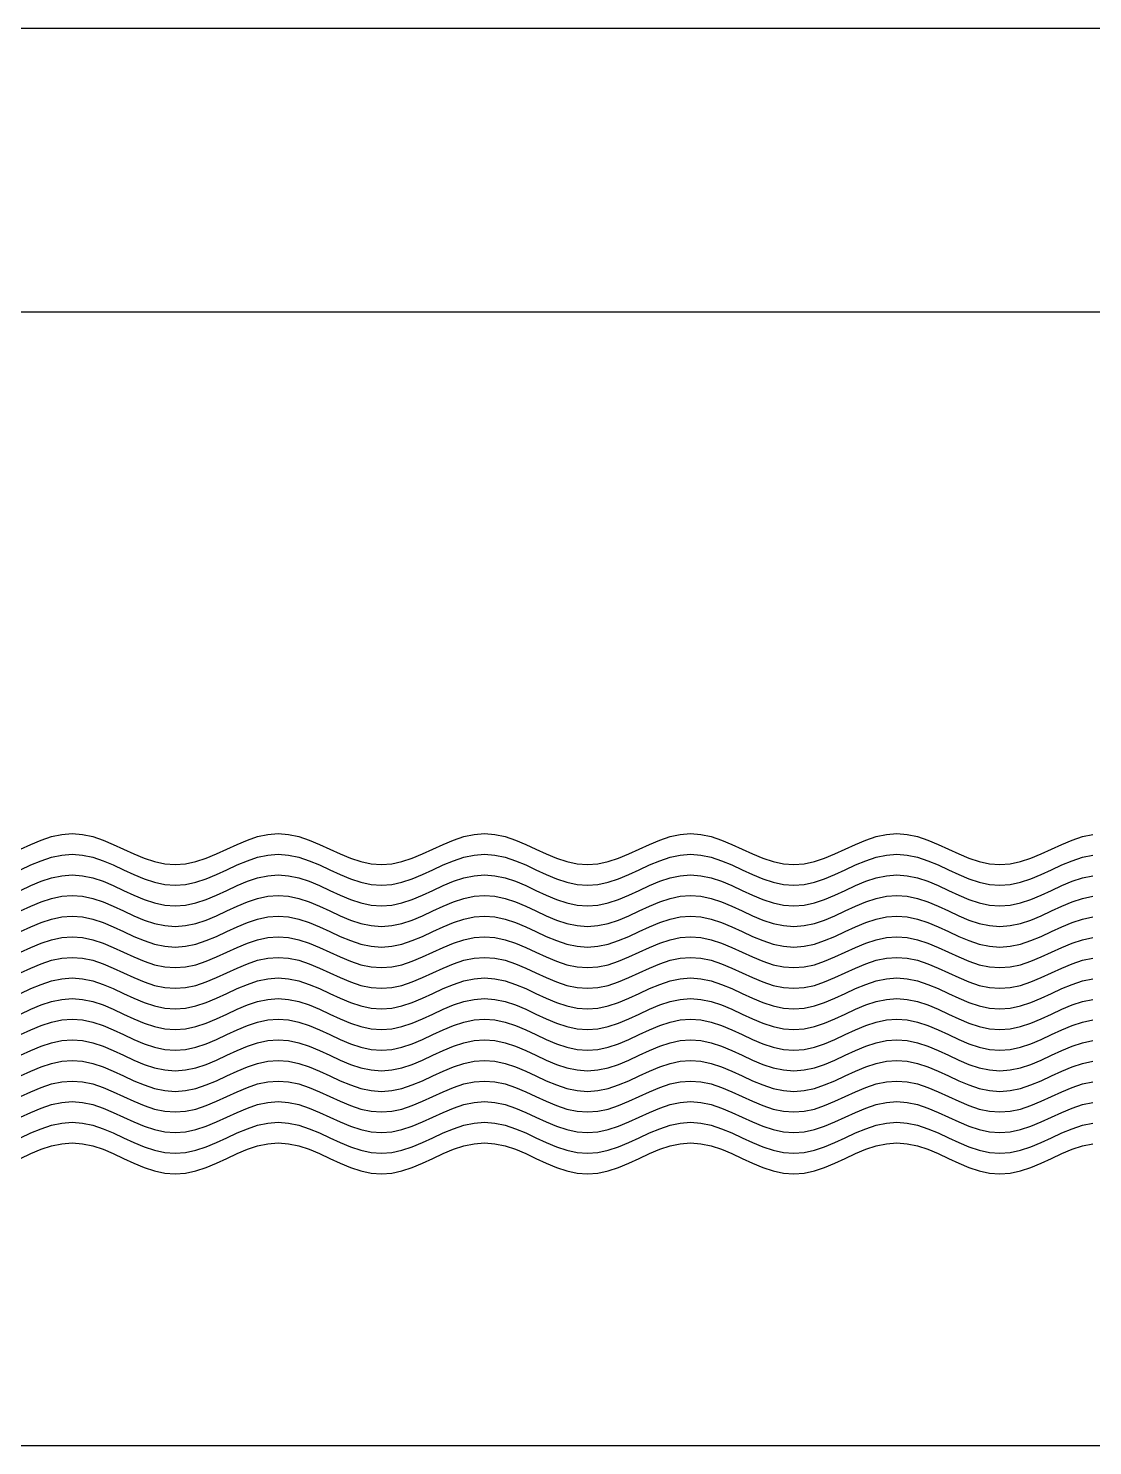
# Model space of a CAD drawing. Header units: millimetres. Extents: x -37 to 615, y -48 to 413.
# Drawn here: x 265.95 to 286.6, y 262.43 to 289.93 of the extents above; entities that cross this region are included whole.
import ezdxf

# ---------------------------------------------------------------- set-up
doc = ezdxf.new("R2010")
doc.units = ezdxf.units.MM

msp = doc.modelspace()

# ---------------------------------------------------------------- linework, layer by layer
at = {"color": 0}
for p, q in [((83.815, 289.926), (483.815, 289.926)), ((83.815, 262.426), (483.815, 262.426))]:
    msp.add_line(p, q, dxfattribs=at)
msp.add_line((83.815, 284.426), (483.815, 284.426))
at = {"color": 7}
for points in [[(265.8, 274), (266, 274.093), (266.2, 274.176), (266.4, 274.243), (266.6, 274.285), (266.8, 274.3), (267, 274.285), (267.2, 274.243), (267.4, 274.176), (267.6, 274.093), (267.8, 274), (268, 273.907), (268.2, 273.824), (268.4, 273.757), (268.6, 273.715), (268.8, 273.7), (269, 273.715), (269.2, 273.757), (269.4, 273.824), (269.6, 273.907), (269.8, 274), (270, 274.093), (270.2, 274.176), (270.4, 274.243), (270.6, 274.285), (270.8, 274.3), (271, 274.285), (271.2, 274.243), (271.4, 274.176), (271.6, 274.093), (271.8, 274), (272, 273.907), (272.2, 273.824), (272.4, 273.757), (272.6, 273.715), (272.8, 273.7), (273, 273.715), (273.2, 273.757), (273.4, 273.824), (273.6, 273.907), (273.8, 274), (274, 274.093), (274.2, 274.176), (274.4, 274.243), (274.6, 274.285), (274.8, 274.3), (275, 274.285), (275.2, 274.243), (275.4, 274.176), (275.6, 274.093), (275.8, 274), (276, 273.907), (276.2, 273.824), (276.4, 273.757), (276.6, 273.715), (276.8, 273.7), (277, 273.715), (277.2, 273.757), (277.4, 273.824), (277.6, 273.907), (277.8, 274), (278, 274.093), (278.2, 274.176), (278.4, 274.243), (278.6, 274.285), (278.8, 274.3), (279, 274.285), (279.2, 274.243), (279.4, 274.176), (279.6, 274.093), (279.8, 274), (280, 273.907), (280.2, 273.824), (280.4, 273.757), (280.6, 273.715), (280.8, 273.7), (281, 273.715), (281.2, 273.757), (281.4, 273.824), (281.6, 273.907), (281.8, 274), (282, 274.093), (282.2, 274.176), (282.4, 274.243), (282.6, 274.285), (282.8, 274.3), (283, 274.285), (283.2, 274.243), (283.4, 274.176), (283.6, 274.093), (283.8, 274), (284, 273.907), (284.2, 273.824), (284.4, 273.757), (284.6, 273.715), (284.8, 273.7), (285, 273.715), (285.2, 273.757), (285.4, 273.824), (285.6, 273.907), (285.8, 274), (286, 274.093), (286.2, 274.176), (286.4, 274.243), (286.6, 274.285)], [(265.8, 273.6), (266, 273.693), (266.2, 273.776), (266.4, 273.843), (266.6, 273.885), (266.8, 273.9), (267, 273.885), (267.2, 273.843), (267.4, 273.776), (267.6, 273.693), (267.8, 273.6), (268, 273.507), (268.2, 273.424), (268.4, 273.357), (268.6, 273.315), (268.8, 273.3), (269, 273.315), (269.2, 273.357), (269.4, 273.424), (269.6, 273.507), (269.8, 273.6), (270, 273.693), (270.2, 273.776), (270.4, 273.843), (270.6, 273.885), (270.8, 273.9), (271, 273.885), (271.2, 273.843), (271.4, 273.776), (271.6, 273.693), (271.8, 273.6), (272, 273.507), (272.2, 273.424), (272.4, 273.357), (272.6, 273.315), (272.8, 273.3), (273, 273.315), (273.2, 273.357), (273.4, 273.424), (273.6, 273.507), (273.8, 273.6), (274, 273.693), (274.2, 273.776), (274.4, 273.843), (274.6, 273.885), (274.8, 273.9), (275, 273.885), (275.2, 273.843), (275.4, 273.776), (275.6, 273.693), (275.8, 273.6), (276, 273.507), (276.2, 273.424), (276.4, 273.357), (276.6, 273.315), (276.8, 273.3), (277, 273.315), (277.2, 273.357), (277.4, 273.424), (277.6, 273.507), (277.8, 273.6), (278, 273.693), (278.2, 273.776), (278.4, 273.843), (278.6, 273.885), (278.8, 273.9), (279, 273.885), (279.2, 273.843), (279.4, 273.776), (279.6, 273.693), (279.8, 273.6), (280, 273.507), (280.2, 273.424), (280.4, 273.357), (280.6, 273.315), (280.8, 273.3), (281, 273.315), (281.2, 273.357), (281.4, 273.424), (281.6, 273.507), (281.8, 273.6), (282, 273.693), (282.2, 273.776), (282.4, 273.843), (282.6, 273.885), (282.8, 273.9), (283, 273.885), (283.2, 273.843), (283.4, 273.776), (283.6, 273.693), (283.8, 273.6), (284, 273.507), (284.2, 273.424), (284.4, 273.357), (284.6, 273.315), (284.8, 273.3), (285, 273.315), (285.2, 273.357), (285.4, 273.424), (285.6, 273.507), (285.8, 273.6), (286, 273.693), (286.2, 273.776), (286.4, 273.843), (286.6, 273.885)], [(265.8, 273.2), (266, 273.293), (266.2, 273.376), (266.4, 273.443), (266.6, 273.485), (266.8, 273.5), (267, 273.485), (267.2, 273.443), (267.4, 273.376), (267.6, 273.293), (267.8, 273.2), (268, 273.107), (268.2, 273.024), (268.4, 272.957), (268.6, 272.915), (268.8, 272.9), (269, 272.915), (269.2, 272.957), (269.4, 273.024), (269.6, 273.107), (269.8, 273.2), (270, 273.293), (270.2, 273.376), (270.4, 273.443), (270.6, 273.485), (270.8, 273.5), (271, 273.485), (271.2, 273.443), (271.4, 273.376), (271.6, 273.293), (271.8, 273.2), (272, 273.107), (272.2, 273.024), (272.4, 272.957), (272.6, 272.915), (272.8, 272.9), (273, 272.915), (273.2, 272.957), (273.4, 273.024), (273.6, 273.107), (273.8, 273.2), (274, 273.293), (274.2, 273.376), (274.4, 273.443), (274.6, 273.485), (274.8, 273.5), (275, 273.485), (275.2, 273.443), (275.4, 273.376), (275.6, 273.293), (275.8, 273.2), (276, 273.107), (276.2, 273.024), (276.4, 272.957), (276.6, 272.915), (276.8, 272.9), (277, 272.915), (277.2, 272.957), (277.4, 273.024), (277.6, 273.107), (277.8, 273.2), (278, 273.293), (278.2, 273.376), (278.4, 273.443), (278.6, 273.485), (278.8, 273.5), (279, 273.485), (279.2, 273.443), (279.4, 273.376), (279.6, 273.293), (279.8, 273.2), (280, 273.107), (280.2, 273.024), (280.4, 272.957), (280.6, 272.915), (280.8, 272.9), (281, 272.915), (281.2, 272.957), (281.4, 273.024), (281.6, 273.107), (281.8, 273.2), (282, 273.293), (282.2, 273.376), (282.4, 273.443), (282.6, 273.485), (282.8, 273.5), (283, 273.485), (283.2, 273.443), (283.4, 273.376), (283.6, 273.293), (283.8, 273.2), (284, 273.107), (284.2, 273.024), (284.4, 272.957), (284.6, 272.915), (284.8, 272.9), (285, 272.915), (285.2, 272.957), (285.4, 273.024), (285.6, 273.107), (285.8, 273.2), (286, 273.293), (286.2, 273.376), (286.4, 273.443), (286.6, 273.485)], [(265.8, 272.8), (266, 272.893), (266.2, 272.976), (266.4, 273.043), (266.6, 273.085), (266.8, 273.1), (267, 273.085), (267.2, 273.043), (267.4, 272.976), (267.6, 272.893), (267.8, 272.8), (268, 272.707), (268.2, 272.624), (268.4, 272.557), (268.6, 272.515), (268.8, 272.5), (269, 272.515), (269.2, 272.557), (269.4, 272.624), (269.6, 272.707), (269.8, 272.8), (270, 272.893), (270.2, 272.976), (270.4, 273.043), (270.6, 273.085), (270.8, 273.1), (271, 273.085), (271.2, 273.043), (271.4, 272.976), (271.6, 272.893), (271.8, 272.8), (272, 272.707), (272.2, 272.624), (272.4, 272.557), (272.6, 272.515), (272.8, 272.5), (273, 272.515), (273.2, 272.557), (273.4, 272.624), (273.6, 272.707), (273.8, 272.8), (274, 272.893), (274.2, 272.976), (274.4, 273.043), (274.6, 273.085), (274.8, 273.1), (275, 273.085), (275.2, 273.043), (275.4, 272.976), (275.6, 272.893), (275.8, 272.8), (276, 272.707), (276.2, 272.624), (276.4, 272.557), (276.6, 272.515), (276.8, 272.5), (277, 272.515), (277.2, 272.557), (277.4, 272.624), (277.6, 272.707), (277.8, 272.8), (278, 272.893), (278.2, 272.976), (278.4, 273.043), (278.6, 273.085), (278.8, 273.1), (279, 273.085), (279.2, 273.043), (279.4, 272.976), (279.6, 272.893), (279.8, 272.8), (280, 272.707), (280.2, 272.624), (280.4, 272.557), (280.6, 272.515), (280.8, 272.5), (281, 272.515), (281.2, 272.557), (281.4, 272.624), (281.6, 272.707), (281.8, 272.8), (282, 272.893), (282.2, 272.976), (282.4, 273.043), (282.6, 273.085), (282.8, 273.1), (283, 273.085), (283.2, 273.043), (283.4, 272.976), (283.6, 272.893), (283.8, 272.8), (284, 272.707), (284.2, 272.624), (284.4, 272.557), (284.6, 272.515), (284.8, 272.5), (285, 272.515), (285.2, 272.557), (285.4, 272.624), (285.6, 272.707), (285.8, 272.8), (286, 272.893), (286.2, 272.976), (286.4, 273.043), (286.6, 273.085)], [(265.8, 272.4), (266, 272.493), (266.2, 272.576), (266.4, 272.643), (266.6, 272.685), (266.8, 272.7), (267, 272.685), (267.2, 272.643), (267.4, 272.576), (267.6, 272.493), (267.8, 272.4), (268, 272.307), (268.2, 272.224), (268.4, 272.157), (268.6, 272.115), (268.8, 272.1), (269, 272.115), (269.2, 272.157), (269.4, 272.224), (269.6, 272.307), (269.8, 272.4), (270, 272.493), (270.2, 272.576), (270.4, 272.643), (270.6, 272.685), (270.8, 272.7), (271, 272.685), (271.2, 272.643), (271.4, 272.576), (271.6, 272.493), (271.8, 272.4), (272, 272.307), (272.2, 272.224), (272.4, 272.157), (272.6, 272.115), (272.8, 272.1), (273, 272.115), (273.2, 272.157), (273.4, 272.224), (273.6, 272.307), (273.8, 272.4), (274, 272.493), (274.2, 272.576), (274.4, 272.643), (274.6, 272.685), (274.8, 272.7), (275, 272.685), (275.2, 272.643), (275.4, 272.576), (275.6, 272.493), (275.8, 272.4), (276, 272.307), (276.2, 272.224), (276.4, 272.157), (276.6, 272.115), (276.8, 272.1), (277, 272.115), (277.2, 272.157), (277.4, 272.224), (277.6, 272.307), (277.8, 272.4), (278, 272.493), (278.2, 272.576), (278.4, 272.643), (278.6, 272.685), (278.8, 272.7), (279, 272.685), (279.2, 272.643), (279.4, 272.576), (279.6, 272.493), (279.8, 272.4), (280, 272.307), (280.2, 272.224), (280.4, 272.157), (280.6, 272.115), (280.8, 272.1), (281, 272.115), (281.2, 272.157), (281.4, 272.224), (281.6, 272.307), (281.8, 272.4), (282, 272.493), (282.2, 272.576), (282.4, 272.643), (282.6, 272.685), (282.8, 272.7), (283, 272.685), (283.2, 272.643), (283.4, 272.576), (283.6, 272.493), (283.8, 272.4), (284, 272.307), (284.2, 272.224), (284.4, 272.157), (284.6, 272.115), (284.8, 272.1), (285, 272.115), (285.2, 272.157), (285.4, 272.224), (285.6, 272.307), (285.8, 272.4), (286, 272.493), (286.2, 272.576), (286.4, 272.643), (286.6, 272.685)], [(265.8, 272), (266, 272.093), (266.2, 272.176), (266.4, 272.243), (266.6, 272.285), (266.8, 272.3), (267, 272.285), (267.2, 272.243), (267.4, 272.176), (267.6, 272.093), (267.8, 272), (268, 271.907), (268.2, 271.824), (268.4, 271.757), (268.6, 271.715), (268.8, 271.7), (269, 271.715), (269.2, 271.757), (269.4, 271.824), (269.6, 271.907), (269.8, 272), (270, 272.093), (270.2, 272.176), (270.4, 272.243), (270.6, 272.285), (270.8, 272.3), (271, 272.285), (271.2, 272.243), (271.4, 272.176), (271.6, 272.093), (271.8, 272), (272, 271.907), (272.2, 271.824), (272.4, 271.757), (272.6, 271.715), (272.8, 271.7), (273, 271.715), (273.2, 271.757), (273.4, 271.824), (273.6, 271.907), (273.8, 272), (274, 272.093), (274.2, 272.176), (274.4, 272.243), (274.6, 272.285), (274.8, 272.3), (275, 272.285), (275.2, 272.243), (275.4, 272.176), (275.6, 272.093), (275.8, 272), (276, 271.907), (276.2, 271.824), (276.4, 271.757), (276.6, 271.715), (276.8, 271.7), (277, 271.715), (277.2, 271.757), (277.4, 271.824), (277.6, 271.907), (277.8, 272), (278, 272.093), (278.2, 272.176), (278.4, 272.243), (278.6, 272.285), (278.8, 272.3), (279, 272.285), (279.2, 272.243), (279.4, 272.176), (279.6, 272.093), (279.8, 272), (280, 271.907), (280.2, 271.824), (280.4, 271.757), (280.6, 271.715), (280.8, 271.7), (281, 271.715), (281.2, 271.757), (281.4, 271.824), (281.6, 271.907), (281.8, 272), (282, 272.093), (282.2, 272.176), (282.4, 272.243), (282.6, 272.285), (282.8, 272.3), (283, 272.285), (283.2, 272.243), (283.4, 272.176), (283.6, 272.093), (283.8, 272), (284, 271.907), (284.2, 271.824), (284.4, 271.757), (284.6, 271.715), (284.8, 271.7), (285, 271.715), (285.2, 271.757), (285.4, 271.824), (285.6, 271.907), (285.8, 272), (286, 272.093), (286.2, 272.176), (286.4, 272.243), (286.6, 272.285)], [(265.8, 271.6), (266, 271.693), (266.2, 271.776), (266.4, 271.843), (266.6, 271.885), (266.8, 271.9), (267, 271.885), (267.2, 271.843), (267.4, 271.776), (267.6, 271.693), (267.8, 271.6), (268, 271.507), (268.2, 271.424), (268.4, 271.357), (268.6, 271.315), (268.8, 271.3), (269, 271.315), (269.2, 271.357), (269.4, 271.424), (269.6, 271.507), (269.8, 271.6), (270, 271.693), (270.2, 271.776), (270.4, 271.843), (270.6, 271.885), (270.8, 271.9), (271, 271.885), (271.2, 271.843), (271.4, 271.776), (271.6, 271.693), (271.8, 271.6), (272, 271.507), (272.2, 271.424), (272.4, 271.357), (272.6, 271.315), (272.8, 271.3), (273, 271.315), (273.2, 271.357), (273.4, 271.424), (273.6, 271.507), (273.8, 271.6), (274, 271.693), (274.2, 271.776), (274.4, 271.843), (274.6, 271.885), (274.8, 271.9), (275, 271.885), (275.2, 271.843), (275.4, 271.776), (275.6, 271.693), (275.8, 271.6), (276, 271.507), (276.2, 271.424), (276.4, 271.357), (276.6, 271.315), (276.8, 271.3), (277, 271.315), (277.2, 271.357), (277.4, 271.424), (277.6, 271.507), (277.8, 271.6), (278, 271.693), (278.2, 271.776), (278.4, 271.843), (278.6, 271.885), (278.8, 271.9), (279, 271.885), (279.2, 271.843), (279.4, 271.776), (279.6, 271.693), (279.8, 271.6), (280, 271.507), (280.2, 271.424), (280.4, 271.357), (280.6, 271.315), (280.8, 271.3), (281, 271.315), (281.2, 271.357), (281.4, 271.424), (281.6, 271.507), (281.8, 271.6), (282, 271.693), (282.2, 271.776), (282.4, 271.843), (282.6, 271.885), (282.8, 271.9), (283, 271.885), (283.2, 271.843), (283.4, 271.776), (283.6, 271.693), (283.8, 271.6), (284, 271.507), (284.2, 271.424), (284.4, 271.357), (284.6, 271.315), (284.8, 271.3), (285, 271.315), (285.2, 271.357), (285.4, 271.424), (285.6, 271.507), (285.8, 271.6), (286, 271.693), (286.2, 271.776), (286.4, 271.843), (286.6, 271.885)], [(265.8, 271.2), (266, 271.293), (266.2, 271.376), (266.4, 271.443), (266.6, 271.485), (266.8, 271.5), (267, 271.485), (267.2, 271.443), (267.4, 271.376), (267.6, 271.293), (267.8, 271.2), (268, 271.107), (268.2, 271.024), (268.4, 270.957), (268.6, 270.915), (268.8, 270.9), (269, 270.915), (269.2, 270.957), (269.4, 271.024), (269.6, 271.107), (269.8, 271.2), (270, 271.293), (270.2, 271.376), (270.4, 271.443), (270.6, 271.485), (270.8, 271.5), (271, 271.485), (271.2, 271.443), (271.4, 271.376), (271.6, 271.293), (271.8, 271.2), (272, 271.107), (272.2, 271.024), (272.4, 270.957), (272.6, 270.915), (272.8, 270.9), (273, 270.915), (273.2, 270.957), (273.4, 271.024), (273.6, 271.107), (273.8, 271.2), (274, 271.293), (274.2, 271.376), (274.4, 271.443), (274.6, 271.485), (274.8, 271.5), (275, 271.485), (275.2, 271.443), (275.4, 271.376), (275.6, 271.293), (275.8, 271.2), (276, 271.107), (276.2, 271.024), (276.4, 270.957), (276.6, 270.915), (276.8, 270.9), (277, 270.915), (277.2, 270.957), (277.4, 271.024), (277.6, 271.107), (277.8, 271.2), (278, 271.293), (278.2, 271.376), (278.4, 271.443), (278.6, 271.485), (278.8, 271.5), (279, 271.485), (279.2, 271.443), (279.4, 271.376), (279.6, 271.293), (279.8, 271.2), (280, 271.107), (280.2, 271.024), (280.4, 270.957), (280.6, 270.915), (280.8, 270.9), (281, 270.915), (281.2, 270.957), (281.4, 271.024), (281.6, 271.107), (281.8, 271.2), (282, 271.293), (282.2, 271.376), (282.4, 271.443), (282.6, 271.485), (282.8, 271.5), (283, 271.485), (283.2, 271.443), (283.4, 271.376), (283.6, 271.293), (283.8, 271.2), (284, 271.107), (284.2, 271.024), (284.4, 270.957), (284.6, 270.915), (284.8, 270.9), (285, 270.915), (285.2, 270.957), (285.4, 271.024), (285.6, 271.107), (285.8, 271.2), (286, 271.293), (286.2, 271.376), (286.4, 271.443), (286.6, 271.485)], [(265.8, 270.8), (266, 270.893), (266.2, 270.976), (266.4, 271.043), (266.6, 271.085), (266.8, 271.1), (267, 271.085), (267.2, 271.043), (267.4, 270.976), (267.6, 270.893), (267.8, 270.8), (268, 270.707), (268.2, 270.624), (268.4, 270.557), (268.6, 270.515), (268.8, 270.5), (269, 270.515), (269.2, 270.557), (269.4, 270.624), (269.6, 270.707), (269.8, 270.8), (270, 270.893), (270.2, 270.976), (270.4, 271.043), (270.6, 271.085), (270.8, 271.1), (271, 271.085), (271.2, 271.043), (271.4, 270.976), (271.6, 270.893), (271.8, 270.8), (272, 270.707), (272.2, 270.624), (272.4, 270.557), (272.6, 270.515), (272.8, 270.5), (273, 270.515), (273.2, 270.557), (273.4, 270.624), (273.6, 270.707), (273.8, 270.8), (274, 270.893), (274.2, 270.976), (274.4, 271.043), (274.6, 271.085), (274.8, 271.1), (275, 271.085), (275.2, 271.043), (275.4, 270.976), (275.6, 270.893), (275.8, 270.8), (276, 270.707), (276.2, 270.624), (276.4, 270.557), (276.6, 270.515), (276.8, 270.5), (277, 270.515), (277.2, 270.557), (277.4, 270.624), (277.6, 270.707), (277.8, 270.8), (278, 270.893), (278.2, 270.976), (278.4, 271.043), (278.6, 271.085), (278.8, 271.1), (279, 271.085), (279.2, 271.043), (279.4, 270.976), (279.6, 270.893), (279.8, 270.8), (280, 270.707), (280.2, 270.624), (280.4, 270.557), (280.6, 270.515), (280.8, 270.5), (281, 270.515), (281.2, 270.557), (281.4, 270.624), (281.6, 270.707), (281.8, 270.8), (282, 270.893), (282.2, 270.976), (282.4, 271.043), (282.6, 271.085), (282.8, 271.1), (283, 271.085), (283.2, 271.043), (283.4, 270.976), (283.6, 270.893), (283.8, 270.8), (284, 270.707), (284.2, 270.624), (284.4, 270.557), (284.6, 270.515), (284.8, 270.5), (285, 270.515), (285.2, 270.557), (285.4, 270.624), (285.6, 270.707), (285.8, 270.8), (286, 270.893), (286.2, 270.976), (286.4, 271.043), (286.6, 271.085)], [(265.8, 270.4), (266, 270.493), (266.2, 270.576), (266.4, 270.643), (266.6, 270.685), (266.8, 270.7), (267, 270.685), (267.2, 270.643), (267.4, 270.576), (267.6, 270.493), (267.8, 270.4), (268, 270.307), (268.2, 270.224), (268.4, 270.157), (268.6, 270.115), (268.8, 270.1), (269, 270.115), (269.2, 270.157), (269.4, 270.224), (269.6, 270.307), (269.8, 270.4), (270, 270.493), (270.2, 270.576), (270.4, 270.643), (270.6, 270.685), (270.8, 270.7), (271, 270.685), (271.2, 270.643), (271.4, 270.576), (271.6, 270.493), (271.8, 270.4), (272, 270.307), (272.2, 270.224), (272.4, 270.157), (272.6, 270.115), (272.8, 270.1), (273, 270.115), (273.2, 270.157), (273.4, 270.224), (273.6, 270.307), (273.8, 270.4), (274, 270.493), (274.2, 270.576), (274.4, 270.643), (274.6, 270.685), (274.8, 270.7), (275, 270.685), (275.2, 270.643), (275.4, 270.576), (275.6, 270.493), (275.8, 270.4), (276, 270.307), (276.2, 270.224), (276.4, 270.157), (276.6, 270.115), (276.8, 270.1), (277, 270.115), (277.2, 270.157), (277.4, 270.224), (277.6, 270.307), (277.8, 270.4), (278, 270.493), (278.2, 270.576), (278.4, 270.643), (278.6, 270.685), (278.8, 270.7), (279, 270.685), (279.2, 270.643), (279.4, 270.576), (279.6, 270.493), (279.8, 270.4), (280, 270.307), (280.2, 270.224), (280.4, 270.157), (280.6, 270.115), (280.8, 270.1), (281, 270.115), (281.2, 270.157), (281.4, 270.224), (281.6, 270.307), (281.8, 270.4), (282, 270.493), (282.2, 270.576), (282.4, 270.643), (282.6, 270.685), (282.8, 270.7), (283, 270.685), (283.2, 270.643), (283.4, 270.576), (283.6, 270.493), (283.8, 270.4), (284, 270.307), (284.2, 270.224), (284.4, 270.157), (284.6, 270.115), (284.8, 270.1), (285, 270.115), (285.2, 270.157), (285.4, 270.224), (285.6, 270.307), (285.8, 270.4), (286, 270.493), (286.2, 270.576), (286.4, 270.643), (286.6, 270.685)], [(265.8, 270), (266, 270.093), (266.2, 270.176), (266.4, 270.243), (266.6, 270.285), (266.8, 270.3), (267, 270.285), (267.2, 270.243), (267.4, 270.176), (267.6, 270.093), (267.8, 270), (268, 269.907), (268.2, 269.824), (268.4, 269.757), (268.6, 269.715), (268.8, 269.7), (269, 269.715), (269.2, 269.757), (269.4, 269.824), (269.6, 269.907), (269.8, 270), (270, 270.093), (270.2, 270.176), (270.4, 270.243), (270.6, 270.285), (270.8, 270.3), (271, 270.285), (271.2, 270.243), (271.4, 270.176), (271.6, 270.093), (271.8, 270), (272, 269.907), (272.2, 269.824), (272.4, 269.757), (272.6, 269.715), (272.8, 269.7), (273, 269.715), (273.2, 269.757), (273.4, 269.824), (273.6, 269.907), (273.8, 270), (274, 270.093), (274.2, 270.176), (274.4, 270.243), (274.6, 270.285), (274.8, 270.3), (275, 270.285), (275.2, 270.243), (275.4, 270.176), (275.6, 270.093), (275.8, 270), (276, 269.907), (276.2, 269.824), (276.4, 269.757), (276.6, 269.715), (276.8, 269.7), (277, 269.715), (277.2, 269.757), (277.4, 269.824), (277.6, 269.907), (277.8, 270), (278, 270.093), (278.2, 270.176), (278.4, 270.243), (278.6, 270.285), (278.8, 270.3), (279, 270.285), (279.2, 270.243), (279.4, 270.176), (279.6, 270.093), (279.8, 270), (280, 269.907), (280.2, 269.824), (280.4, 269.757), (280.6, 269.715), (280.8, 269.7), (281, 269.715), (281.2, 269.757), (281.4, 269.824), (281.6, 269.907), (281.8, 270), (282, 270.093), (282.2, 270.176), (282.4, 270.243), (282.6, 270.285), (282.8, 270.3), (283, 270.285), (283.2, 270.243), (283.4, 270.176), (283.6, 270.093), (283.8, 270), (284, 269.907), (284.2, 269.824), (284.4, 269.757), (284.6, 269.715), (284.8, 269.7), (285, 269.715), (285.2, 269.757), (285.4, 269.824), (285.6, 269.907), (285.8, 270), (286, 270.093), (286.2, 270.176), (286.4, 270.243), (286.6, 270.285)], [(265.8, 269.6), (266, 269.693), (266.2, 269.776), (266.4, 269.843), (266.6, 269.885), (266.8, 269.9), (267, 269.885), (267.2, 269.843), (267.4, 269.776), (267.6, 269.693), (267.8, 269.6), (268, 269.507), (268.2, 269.424), (268.4, 269.357), (268.6, 269.315), (268.8, 269.3), (269, 269.315), (269.2, 269.357), (269.4, 269.424), (269.6, 269.507), (269.8, 269.6), (270, 269.693), (270.2, 269.776), (270.4, 269.843), (270.6, 269.885), (270.8, 269.9), (271, 269.885), (271.2, 269.843), (271.4, 269.776), (271.6, 269.693), (271.8, 269.6), (272, 269.507), (272.2, 269.424), (272.4, 269.357), (272.6, 269.315), (272.8, 269.3), (273, 269.315), (273.2, 269.357), (273.4, 269.424), (273.6, 269.507), (273.8, 269.6), (274, 269.693), (274.2, 269.776), (274.4, 269.843), (274.6, 269.885), (274.8, 269.9), (275, 269.885), (275.2, 269.843), (275.4, 269.776), (275.6, 269.693), (275.8, 269.6), (276, 269.507), (276.2, 269.424), (276.4, 269.357), (276.6, 269.315), (276.8, 269.3), (277, 269.315), (277.2, 269.357), (277.4, 269.424), (277.6, 269.507), (277.8, 269.6), (278, 269.693), (278.2, 269.776), (278.4, 269.843), (278.6, 269.885), (278.8, 269.9), (279, 269.885), (279.2, 269.843), (279.4, 269.776), (279.6, 269.693), (279.8, 269.6), (280, 269.507), (280.2, 269.424), (280.4, 269.357), (280.6, 269.315), (280.8, 269.3), (281, 269.315), (281.2, 269.357), (281.4, 269.424), (281.6, 269.507), (281.8, 269.6), (282, 269.693), (282.2, 269.776), (282.4, 269.843), (282.6, 269.885), (282.8, 269.9), (283, 269.885), (283.2, 269.843), (283.4, 269.776), (283.6, 269.693), (283.8, 269.6), (284, 269.507), (284.2, 269.424), (284.4, 269.357), (284.6, 269.315), (284.8, 269.3), (285, 269.315), (285.2, 269.357), (285.4, 269.424), (285.6, 269.507), (285.8, 269.6), (286, 269.693), (286.2, 269.776), (286.4, 269.843), (286.6, 269.885)], [(265.8, 269.2), (266, 269.293), (266.2, 269.376), (266.4, 269.443), (266.6, 269.485), (266.8, 269.5), (267, 269.485), (267.2, 269.443), (267.4, 269.376), (267.6, 269.293), (267.8, 269.2), (268, 269.107), (268.2, 269.024), (268.4, 268.957), (268.6, 268.915), (268.8, 268.9), (269, 268.915), (269.2, 268.957), (269.4, 269.024), (269.6, 269.107), (269.8, 269.2), (270, 269.293), (270.2, 269.376), (270.4, 269.443), (270.6, 269.485), (270.8, 269.5), (271, 269.485), (271.2, 269.443), (271.4, 269.376), (271.6, 269.293), (271.8, 269.2), (272, 269.107), (272.2, 269.024), (272.4, 268.957), (272.6, 268.915), (272.8, 268.9), (273, 268.915), (273.2, 268.957), (273.4, 269.024), (273.6, 269.107), (273.8, 269.2), (274, 269.293), (274.2, 269.376), (274.4, 269.443), (274.6, 269.485), (274.8, 269.5), (275, 269.485), (275.2, 269.443), (275.4, 269.376), (275.6, 269.293), (275.8, 269.2), (276, 269.107), (276.2, 269.024), (276.4, 268.957), (276.6, 268.915), (276.8, 268.9), (277, 268.915), (277.2, 268.957), (277.4, 269.024), (277.6, 269.107), (277.8, 269.2), (278, 269.293), (278.2, 269.376), (278.4, 269.443), (278.6, 269.485), (278.8, 269.5), (279, 269.485), (279.2, 269.443), (279.4, 269.376), (279.6, 269.293), (279.8, 269.2), (280, 269.107), (280.2, 269.024), (280.4, 268.957), (280.6, 268.915), (280.8, 268.9), (281, 268.915), (281.2, 268.957), (281.4, 269.024), (281.6, 269.107), (281.8, 269.2), (282, 269.293), (282.2, 269.376), (282.4, 269.443), (282.6, 269.485), (282.8, 269.5), (283, 269.485), (283.2, 269.443), (283.4, 269.376), (283.6, 269.293), (283.8, 269.2), (284, 269.107), (284.2, 269.024), (284.4, 268.957), (284.6, 268.915), (284.8, 268.9), (285, 268.915), (285.2, 268.957), (285.4, 269.024), (285.6, 269.107), (285.8, 269.2), (286, 269.293), (286.2, 269.376), (286.4, 269.443), (286.6, 269.485)], [(265.8, 268.8), (266, 268.893), (266.2, 268.976), (266.4, 269.043), (266.6, 269.085), (266.8, 269.1), (267, 269.085), (267.2, 269.043), (267.4, 268.976), (267.6, 268.893), (267.8, 268.8), (268, 268.707), (268.2, 268.624), (268.4, 268.557), (268.6, 268.515), (268.8, 268.5), (269, 268.515), (269.2, 268.557), (269.4, 268.624), (269.6, 268.707), (269.8, 268.8), (270, 268.893), (270.2, 268.976), (270.4, 269.043), (270.6, 269.085), (270.8, 269.1), (271, 269.085), (271.2, 269.043), (271.4, 268.976), (271.6, 268.893), (271.8, 268.8), (272, 268.707), (272.2, 268.624), (272.4, 268.557), (272.6, 268.515), (272.8, 268.5), (273, 268.515), (273.2, 268.557), (273.4, 268.624), (273.6, 268.707), (273.8, 268.8), (274, 268.893), (274.2, 268.976), (274.4, 269.043), (274.6, 269.085), (274.8, 269.1), (275, 269.085), (275.2, 269.043), (275.4, 268.976), (275.6, 268.893), (275.8, 268.8), (276, 268.707), (276.2, 268.624), (276.4, 268.557), (276.6, 268.515), (276.8, 268.5), (277, 268.515), (277.2, 268.557), (277.4, 268.624), (277.6, 268.707), (277.8, 268.8), (278, 268.893), (278.2, 268.976), (278.4, 269.043), (278.6, 269.085), (278.8, 269.1), (279, 269.085), (279.2, 269.043), (279.4, 268.976), (279.6, 268.893), (279.8, 268.8), (280, 268.707), (280.2, 268.624), (280.4, 268.557), (280.6, 268.515), (280.8, 268.5), (281, 268.515), (281.2, 268.557), (281.4, 268.624), (281.6, 268.707), (281.8, 268.8), (282, 268.893), (282.2, 268.976), (282.4, 269.043), (282.6, 269.085), (282.8, 269.1), (283, 269.085), (283.2, 269.043), (283.4, 268.976), (283.6, 268.893), (283.8, 268.8), (284, 268.707), (284.2, 268.624), (284.4, 268.557), (284.6, 268.515), (284.8, 268.5), (285, 268.515), (285.2, 268.557), (285.4, 268.624), (285.6, 268.707), (285.8, 268.8), (286, 268.893), (286.2, 268.976), (286.4, 269.043), (286.6, 269.085)], [(265.8, 268.4), (266, 268.493), (266.2, 268.576), (266.4, 268.643), (266.6, 268.685), (266.8, 268.7), (267, 268.685), (267.2, 268.643), (267.4, 268.576), (267.6, 268.493), (267.8, 268.4), (268, 268.307), (268.2, 268.224), (268.4, 268.157), (268.6, 268.115), (268.8, 268.1), (269, 268.115), (269.2, 268.157), (269.4, 268.224), (269.6, 268.307), (269.8, 268.4), (270, 268.493), (270.2, 268.576), (270.4, 268.643), (270.6, 268.685), (270.8, 268.7), (271, 268.685), (271.2, 268.643), (271.4, 268.576), (271.6, 268.493), (271.8, 268.4), (272, 268.307), (272.2, 268.224), (272.4, 268.157), (272.6, 268.115), (272.8, 268.1), (273, 268.115), (273.2, 268.157), (273.4, 268.224), (273.6, 268.307), (273.8, 268.4), (274, 268.493), (274.2, 268.576), (274.4, 268.643), (274.6, 268.685), (274.8, 268.7), (275, 268.685), (275.2, 268.643), (275.4, 268.576), (275.6, 268.493), (275.8, 268.4), (276, 268.307), (276.2, 268.224), (276.4, 268.157), (276.6, 268.115), (276.8, 268.1), (277, 268.115), (277.2, 268.157), (277.4, 268.224), (277.6, 268.307), (277.8, 268.4), (278, 268.493), (278.2, 268.576), (278.4, 268.643), (278.6, 268.685), (278.8, 268.7), (279, 268.685), (279.2, 268.643), (279.4, 268.576), (279.6, 268.493), (279.8, 268.4), (280, 268.307), (280.2, 268.224), (280.4, 268.157), (280.6, 268.115), (280.8, 268.1), (281, 268.115), (281.2, 268.157), (281.4, 268.224), (281.6, 268.307), (281.8, 268.4), (282, 268.493), (282.2, 268.576), (282.4, 268.643), (282.6, 268.685), (282.8, 268.7), (283, 268.685), (283.2, 268.643), (283.4, 268.576), (283.6, 268.493), (283.8, 268.4), (284, 268.307), (284.2, 268.224), (284.4, 268.157), (284.6, 268.115), (284.8, 268.1), (285, 268.115), (285.2, 268.157), (285.4, 268.224), (285.6, 268.307), (285.8, 268.4), (286, 268.493), (286.2, 268.576), (286.4, 268.643), (286.6, 268.685)], [(265.8, 268), (266, 268.093), (266.2, 268.176), (266.4, 268.243), (266.6, 268.285), (266.8, 268.3), (267, 268.285), (267.2, 268.243), (267.4, 268.176), (267.6, 268.093), (267.8, 268), (268, 267.907), (268.2, 267.824), (268.4, 267.757), (268.6, 267.715), (268.8, 267.7), (269, 267.715), (269.2, 267.757), (269.4, 267.824), (269.6, 267.907), (269.8, 268), (270, 268.093), (270.2, 268.176), (270.4, 268.243), (270.6, 268.285), (270.8, 268.3), (271, 268.285), (271.2, 268.243), (271.4, 268.176), (271.6, 268.093), (271.8, 268), (272, 267.907), (272.2, 267.824), (272.4, 267.757), (272.6, 267.715), (272.8, 267.7), (273, 267.715), (273.2, 267.757), (273.4, 267.824), (273.6, 267.907), (273.8, 268), (274, 268.093), (274.2, 268.176), (274.4, 268.243), (274.6, 268.285), (274.8, 268.3), (275, 268.285), (275.2, 268.243), (275.4, 268.176), (275.6, 268.093), (275.8, 268), (276, 267.907), (276.2, 267.824), (276.4, 267.757), (276.6, 267.715), (276.8, 267.7), (277, 267.715), (277.2, 267.757), (277.4, 267.824), (277.6, 267.907), (277.8, 268), (278, 268.093), (278.2, 268.176), (278.4, 268.243), (278.6, 268.285), (278.8, 268.3), (279, 268.285), (279.2, 268.243), (279.4, 268.176), (279.6, 268.093), (279.8, 268), (280, 267.907), (280.2, 267.824), (280.4, 267.757), (280.6, 267.715), (280.8, 267.7), (281, 267.715), (281.2, 267.757), (281.4, 267.824), (281.6, 267.907), (281.8, 268), (282, 268.093), (282.2, 268.176), (282.4, 268.243), (282.6, 268.285), (282.8, 268.3), (283, 268.285), (283.2, 268.243), (283.4, 268.176), (283.6, 268.093), (283.8, 268), (284, 267.907), (284.2, 267.824), (284.4, 267.757), (284.6, 267.715), (284.8, 267.7), (285, 267.715), (285.2, 267.757), (285.4, 267.824), (285.6, 267.907), (285.8, 268), (286, 268.093), (286.2, 268.176), (286.4, 268.243), (286.6, 268.285)]]:
    msp.add_lwpolyline(points, dxfattribs=at)

doc.saveas('drawing.dxf')
